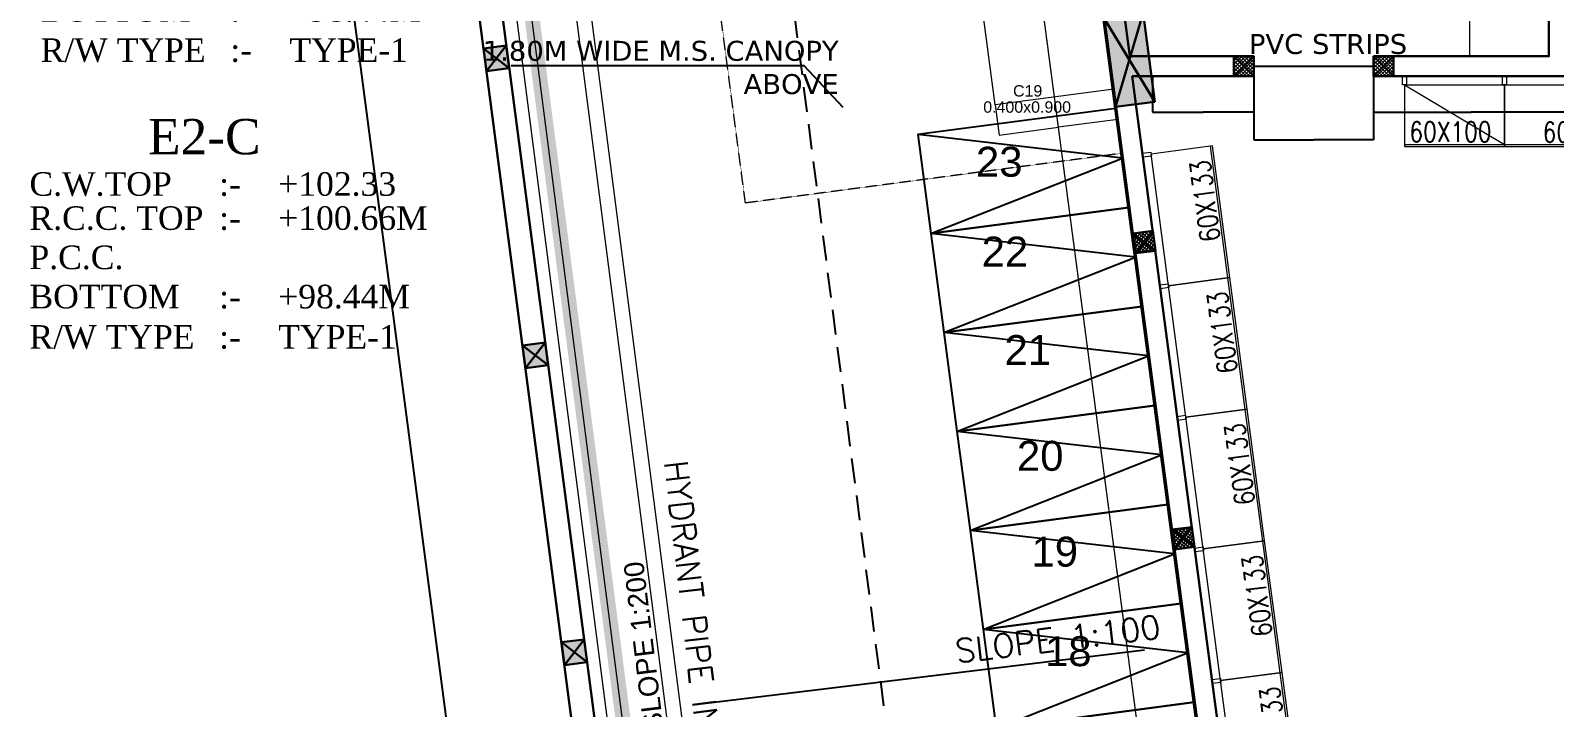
# Model space of a CAD drawing. Header units: inches. Extents: x 6 to 183294, y -48183 to 78918.
# Drawn here: x 109483 to 124748, y 49934 to 56717 of the extents above; entities that cross this region are included whole.
import ezdxf
from ezdxf.enums import TextEntityAlignment as Align

# ---------------------------------------------------------------- set-up
doc = ezdxf.new("R2010")
doc.units = ezdxf.units.IN
doc.header["$MEASUREMENT"] = 0
doc.set_wipeout_variables(frame=1)
doc.header["$PDMODE"] = 35
for name, pattern in [('( Hidden )', [0.375, 0.25, -0.125]), ('DASH', [0.35, 0.25, -0.1]), ('HIDDEN', [0.375, 0.25, -0.125])]:
    doc.linetypes.add(name, pattern=pattern)
for name, color, linetype, lineweight in [('asl comments 12-01-2023', 8, 'Continuous', 0), ('Mep Input', 3, 'Continuous', 0), ('RACKS CORE & NON-CORE', 8, 'Continuous', 0), ('scooter', 7, 'Continuous', 13), ('SDA_COL NO. DETAILS', 8, 'Continuous', 0), ('SDA_DIM', 8, 'Continuous', 5), ('SDA_DIM SITE LAYOUT', 8, 'Continuous', 0), ('SDA_MEP INPUTS', 8, 'Continuous', 0), ('SDA_PLAN', 8, 'Continuous', 0), ('SDA_PROJECTIONS', 8, 'HIDDEN', 0), ('SDA_RCC', 1, 'Continuous', 30), ('SDA_TEXT_SITE', 8, 'Continuous', 0), ('SDA_WALL', 7, 'Continuous', 30), ('WAGHOLI_COMPOUND WALL_R0_2020.12.08$0$SDA_TEXT', 8, 'Continuous', 0), ('WAGHOLI_COMPOUND WALL_R0_2020.12.08$0$TEXT', 8, 'Continuous', 0)]:
    doc.layers.add(name, color=color, linetype=linetype, lineweight=lineweight)
doc.layers.add('S-COLUMN', color=1, linetype='Continuous')
doc.layers.add('SDA_TEXT', color=21, linetype='Continuous')
doc.styles.add('AR', font='arial.ttf')
doc.styles.add('arial', font='verdana.ttf')
doc.styles.add('ROMANS', font='simplex.shx', dxfattribs={"width": 0.7})
doc.styles.add('SIMP2', font='simplex.shx', dxfattribs={"height": 0.15})
doc.styles.get("Standard").update_dxf_attribs({"font": 'txt.shx'})
doc.styles.add('WAGHOLI_COMPOUND WALL_R0_2020.12.08$0$Times', font='times.ttf')
doc.linetypes.add('ZIGZAG', pattern='A,0.0001,-0.2,[131,ltypeshp.shx,S=0.2,R=0,X=-0.2,Y=0],-0.4,[131,ltypeshp.shx,S=0.2,R=180,X=0.2,Y=0],-0.2', length=0.8001000000000001)
doc.dimstyles.new('SDA-100', dxfattribs={"dimtxt": 0.2, "dimasz": 0.18, "dimexe": 0.18, "dimexo": 0.0625, "dimgap": 0.015, "dimtad": 0, "dimzin": 0, "dimdsep": 46, "dimtxsty": 'Standard', "dimblk": 'ARCHTICK', "dimcen": 0.09, "dimclrd": 27, "dimclre": 27, "dimclrt": 21, "dimadec": 0, "dimazin": 0, "dimtfac": 1, "dimtofl": 0, "dimtmove": 1, "dimatfit": 3, "dimfxl": 0, "dimtolj": 1, "dimtzin": 0, "dimlwd": -1, "dimlwe": -1, "dimarcsym": 0})
doc.dimstyles.new('SDA-300', dxfattribs={"dimtxt": 0.6, "dimasz": 0.3, "dimexe": 0.5400000000000001, "dimexo": 0.054, "dimgap": 0, "dimtad": 0, "dimzin": 0, "dimdsep": 46, "dimtxsty": 'Standard', "dimblk": 'ARCHTICK', "dimcen": 0.6, "dimclrd": 27, "dimclre": 27, "dimclrt": 21, "dimadec": 0, "dimazin": 0, "dimtfac": 1, "dimtofl": 0, "dimtmove": 1, "dimatfit": 3, "dimfxl": 0, "dimtolj": 1, "dimtzin": 0, "dimarcsym": 0})
doc.dimstyles.new('SITE DIM', dxfattribs={"dimtxt": 0.15, "dimasz": 0.1, "dimexe": 0.1, "dimexo": 0.1, "dimgap": 0.1, "dimtad": 0, "dimzin": 0, "dimdsep": 46, "dimtxsty": 'SIMP2', "dimcen": 0.09, "dimdle": 0.15, "dimclrd": 5, "dimclre": 5, "dimclrt": 7, "dimazin": 0, "dimtfac": 1, "dimtofl": 0, "dimtmove": 0, "dimatfit": 3, "dimfxl": 0, "dimtolj": 1, "dimtzin": 0, "dimarcsym": 0})

# ---------------------------------------------------------------- blocks, each defined once
blk = doc.blocks.new('yryrr')
at = {"lineweight": -3}
blk.add_lwpolyline([(635.3047923698214, -2377.357371963404), (636.3047923698213, -2377.357371963404), (636.3047923698213, -2375.357371963404), (635.3047923698214, -2375.357371963404)], close=True, dxfattribs=at)
blk = doc.blocks.new('WAGHOLI_COMPOUND WALL_R0_2020.12.08$0$CW_PATAn')
at = {"layer": 'WAGHOLI_COMPOUND WALL_R0_2020.12.08$0$TEXT', "color": 1, "style": 'WAGHOLI_COMPOUND WALL_R0_2020.12.08$0$Times'}
for s, p in [('C.W.TOP', (-5.567593196523148, -1.883382617495954)), (':-', (0.4720898157685269, -1.883382617495954)), ('R.C.C. TOP', (-5.567593196523148, -2.969329768791795)), (':-', (0.4720898157685269, -2.969329768791795)), ('P.C.C.', (-5.567593196523148, -4.219329768791795)), ('BOTTOM  ', (-5.567593196523148, -5.469329768791795)), (':-', (0.4720898157685269, -5.469329768791795)), ('R/W TYPE', (-5.567593196523148, -6.753233089111745)), (':-', (0.4720898157685269, -6.753233089111745))]:
    blk.add_text(s, height=0.7500000000000001, dxfattribs=at).set_placement(p)
blk.add_attdef('LABEL', text='', height=1.125, dxfattribs=at).set_placement((0, 0), align=Align.MIDDLE_CENTER)
for tag, p in [('CW_TOP', (2.352545548346939, -1.883382617495954)), ('PB_TOP', (2.352545548346939, -2.969329768791795)), ('FOOTING_BOTTOM', (2.352545548346939, -5.469329768791795)), ('PB_TYPE', (2.352545548346939, -6.753233089111745))]:
    blk.add_attdef(tag, p, '', height=0.7500000000000001, dxfattribs=at)
blk = doc.blocks.new('_ArchTick')
at = {"color": 0, "const_width": 0.15}
blk.add_lwpolyline([(-0.5, -0.4999999999999716), (0.5, 0.5000000000000285)], dxfattribs=at)
blk = doc.blocks.new('*D636')
at = {"layer": 'Defpoints', "color": 0}
for p in [(112452.6950859427, 68509.43012601882), (111217.8063388312, 68347.65275516399), (118437.4566577673, 22826.18851973116)]:
    blk.add_point(p, dxfattribs=at)
at = {"layer": 'SDA_DIM SITE LAYOUT', "color": 27, "lineweight": -2}
for p, q in [((112452.6415434489, 68509.423111651), (111217.2709138931, 68347.58261148586)), ((111217.8063388312, 68347.65275516399), (114210.0539816508, 45507.04826787502)), ((117202.5679106558, 22664.41114887633), (114210.3202678362, 45505.01563616528)), ((118437.4031152735, 22826.18150536335), (117202.0324857176, 22664.34100519821))]:
    blk.add_line(p, q, dxfattribs=at)
at = {"layer": 'SDA_DIM SITE LAYOUT', "color": 27, "lineweight": -2, "xscale": 0.3, "yscale": 0.3, "zscale": 0.3}
for p, rotation in [((111217.8063388312, 68347.65275516399), 97.46356527475167), ((117202.5679106558, 22664.41114887633), 277.4635652747517)]:
    blk.add_blockref('_ArchTick', p, dxfattribs=dict(at, rotation=rotation))
at = {"layer": 'SDA_DIM SITE LAYOUT', "color": 21, "insert": (114210.1871247435, 45506.03195202016), "char_height": 0.3, "attachment_point": 5, "rotation": 277.46356527475166}
blk.add_mtext('\\A1;46073.59', dxfattribs=at)
blk = doc.blocks.new('A$C7A2D250A')
at = {"layer": 'SDA_RCC', "extrusion": (0, 0, -1)}
h = blk.add_hatch(color=252, dxfattribs=at)
h.dxf.hatch_style = 1
h.paths.add_polyline_path([(0.5, -0.5), (0.5, 0.5), (-0.5, 0.5), (-0.5, -0.5)])
for p, q in [((-0.5, -0.5), (0.5, 0.5)), ((0.5, -0.5), (-0.5, 0.5)), ((-0.5, -0.5), (-0.5, 0.5)), ((-0.5, 0.5), (0.5, 0.5)), ((0.5, 0.5), (0.5, -0.5)), ((0.5, -0.5), (-0.5, -0.5))]:
    blk.add_line(p, q, dxfattribs=at)
blk = doc.blocks.new('ext basement line')
at = {"layer": 'SDA_RCC', "linetype": '( Hidden )', "lineweight": 25, "elevation": -98.79899999999995}
blk.add_lwpolyline([(32.75287267137276, -130.8353824294583), (1.476379970985533, -130.8354200979337), (-2.787984795343846, -97.82712806239957), (5.39282009779447, -97.82708761716414)], dxfattribs=at)
blk = doc.blocks.new('A$C7A0A1DC5')
blk.add_wipeout([(0, 1.0000010162807413), (0.9999999999999964, 1.0000010162807413), (0.9999999999999964, 1.0162807484448422e-06), (0, 1.0162807484448422e-06)]).dxf.layer = 'SDA_RCC'
at = {"layer": 'SDA_RCC', "lineweight": 5}
h = blk.add_hatch(dxfattribs=at)
h.set_pattern_fill('ANSI37', color=252, scale=0.04, style=0)
h.set_pattern_definition([(45, (0, 0), (-0.0898025612106915, 0.0898025612106916), []), (135, (0, 0), (-0.0898025612106916, -0.0898025612106915), [])])
h.paths.add_polyline_path([(0, 1.000001016280748), (1, 1.000001016280748), (1, 1.0162807484e-06), (0, 1.0162807484e-06)])
at = {"layer": 'SDA_RCC'}
for p, q in [((0, 1.000001016280748), (1, 1.0162807484e-06)), ((1, 1.000001016280748), (0, 1.0162807484e-06))]:
    blk.add_line(p, q, dxfattribs=at)
blk.add_lwpolyline([(0, 1.000001016280748), (1, 1.000001016280748), (1, 1.0162807484e-06), (0, 1.0162807484e-06)], close=True, dxfattribs=at)
blk = doc.blocks.new('COL NOS DETAIL 9 JUNE')
at = {"layer": 'SDA_COL NO. DETAILS', "ltscale": 0.8, "style": 'AR'}
for s, p in [('C19', (45.20761854263736, -104.9060495415039, -98.79899999999995)), ('0.400x0.900', (44.90940072196634, -105.0678874474618, -98.79899999999995))]:
    blk.add_text(s, height=0.1143, dxfattribs=at).set_placement(p, align=Align.TOP_LEFT)
blk = doc.blocks.new('*D651')
at = {"layer": 'Defpoints', "color": 0}
for p in [(120722.7717023531, 56258.26321215999), (121735.6150691373, 56258.26321215999), (121735.6150691373, 55898.2406249562)]:
    blk.add_point(p, dxfattribs=at)
at = {"layer": 'SDA_DIM', "color": 27, "lineweight": -2, "ltscale": 0.8}
for p, q in [((120722.7717023531, 56258.20071215999), (120722.7717023531, 55898.0606249562)), ((121735.6150691373, 56258.20071215999), (121735.6150691373, 55898.0606249562)), ((120722.7717023531, 55898.2406249562), (121228.5350524118, 55898.2406249562)), ((121735.6150691373, 55898.2406249562), (121229.8517190785, 55898.2406249562))]:
    blk.add_line(p, q, dxfattribs=at)
at = {"layer": 'SDA_DIM', "color": 27, "lineweight": -2, "xscale": 0.18, "yscale": 0.18, "zscale": 0.18, "rotation": 180}
blk.add_blockref('_ArchTick', (120722.7717023531, 55898.2406249562), dxfattribs=at)
at = {"layer": 'SDA_DIM', "color": 27, "lineweight": -2, "xscale": 0.18, "yscale": 0.18, "zscale": 0.18}
blk.add_blockref('_ArchTick', (121735.6150691373, 55898.2406249562), dxfattribs=at)
at = {"layer": 'SDA_DIM', "color": 21, "insert": (121229.1933857452, 55898.2406249562), "char_height": 0.22, "attachment_point": 5}
blk.add_mtext('\\A1;1012.84', dxfattribs=at)
blk = doc.blocks.new('*D652')
at = {"layer": 'Defpoints', "color": 0}
for p in [(121735.6150691373, 56258.26321215999), (122935.6150691372, 56258.26219587924), (122935.6150691372, 55621.82918316439)]:
    blk.add_point(p, dxfattribs=at)
at = {"layer": 'SDA_DIM', "color": 27, "lineweight": -2}
for p, q in [((121735.6150691373, 56258.20071215999), (121735.6150691373, 55621.64918316439)), ((122935.6150691372, 56258.19969587924), (122935.6150691372, 55621.64918316439)), ((121735.6150691373, 55621.82918316439), (122334.9750691372, 55621.82918316439)), ((122935.6150691372, 55621.82918316439), (122336.2550691372, 55621.82918316439))]:
    blk.add_line(p, q, dxfattribs=at)
at = {"layer": 'SDA_DIM', "color": 27, "lineweight": -2, "xscale": 0.18, "yscale": 0.18, "zscale": 0.18, "rotation": 180}
blk.add_blockref('_ArchTick', (121735.6150691373, 55621.82918316439), dxfattribs=at)
at = {"layer": 'SDA_DIM', "color": 27, "lineweight": -2, "xscale": 0.18, "yscale": 0.18, "zscale": 0.18}
blk.add_blockref('_ArchTick', (122935.6150691372, 55621.82918316439), dxfattribs=at)
at = {"layer": 'SDA_DIM', "color": 21, "insert": (122335.6150691372, 55621.82918316439), "char_height": 0.22, "attachment_point": 5}
blk.add_mtext('\\A1;1200.00', dxfattribs=at)
blk = doc.blocks.new('*D653')
at = {"layer": 'Defpoints', "color": 0}
for p in [(122935.6150691372, 56258.26219587924), (124892.2455847151, 56258.26321215999), (124892.2455847151, 55898.2406249562)]:
    blk.add_point(p, dxfattribs=at)
at = {"layer": 'SDA_DIM', "color": 27, "lineweight": -2}
for p, q in [((122935.6150691372, 56258.19969587924), (122935.6150691372, 55898.0606249562)), ((124892.2455847151, 56258.20071215999), (124892.2455847151, 55898.0606249562)), ((122935.6150691372, 55898.2406249562), (123913.2169935928, 55898.2406249562)), ((124892.2455847151, 55898.2406249562), (123914.6436602595, 55898.2406249562))]:
    blk.add_line(p, q, dxfattribs=at)
at = {"layer": 'SDA_DIM', "color": 27, "lineweight": -2, "xscale": 0.18, "yscale": 0.18, "zscale": 0.18, "rotation": 180}
blk.add_blockref('_ArchTick', (122935.6150691372, 55898.2406249562), dxfattribs=at)
at = {"layer": 'SDA_DIM', "color": 27, "lineweight": -2, "xscale": 0.18, "yscale": 0.18, "zscale": 0.18}
blk.add_blockref('_ArchTick', (124892.2455847151, 55898.2406249562), dxfattribs=at)
at = {"layer": 'SDA_DIM', "color": 21, "insert": (123913.9303269262, 55898.2406249562), "char_height": 0.22, "attachment_point": 5}
blk.add_mtext('\\A1;1956.63', dxfattribs=at)
blk = doc.blocks.new('*D729')
at = {"layer": 'Defpoints', "color": 0}
for p in [(123987.2456140183, 60868.22880649928), (123898.8356577995, 56458.26321216), (123987.2455847151, 56458.26321216)]:
    blk.add_point(p, dxfattribs=at)
at = {"layer": 'SDA_DIM', "color": 27}
for p, q in [((123987.1831140183, 60868.22880649928), (123898.6556577995, 60868.22880649928)), ((123898.8356577995, 60868.22880649928), (123898.8356577995, 58663.84434266297)), ((123898.8356577995, 56458.26321216), (123898.8356577995, 58662.64767599631)), ((123987.1830847151, 56458.26321216), (123898.6556577995, 56458.26321216))]:
    blk.add_line(p, q, dxfattribs=at)
at = {"layer": 'SDA_DIM', "color": 27, "xscale": 0.18, "yscale": 0.18, "zscale": 0.18}
for p, rotation in [((123898.8356577995, 60868.22880649928), 90), ((123898.8356577995, 56458.26321216), 270)]:
    blk.add_blockref('_ArchTick', p, dxfattribs=dict(at, rotation=rotation))
at = {"layer": 'SDA_DIM', "color": 21, "insert": (123898.8356577995, 58663.24600932964), "char_height": 0.2, "attachment_point": 5, "rotation": 90}
blk.add_mtext('\\A1;4409.97', dxfattribs=at)
blk = doc.blocks.new('*D751')
at = {"layer": 'Defpoints', "color": 0}
for p in [(120334.5064840117, 56130.49310599604), (119144.8350734629, 55973.38807809206), (120374.6632245521, 55826.40782751038)]:
    blk.add_point(p, dxfattribs=at)
at = {"layer": 'SDA_DIM', "color": 27}
for p, q in [((120334.5146665651, 56130.43114394458), (120374.6867903058, 55826.2293768022)), ((119144.8432560163, 55973.3261160406), (119185.015379757, 55669.12434889822)), ((119184.9918140032, 55669.3027996064), (119779.3169519737, 55747.78788931853)), ((120374.6632245521, 55826.40782751038), (119780.3380865816, 55747.92273779825))]:
    blk.add_line(p, q, dxfattribs=at)
at = {"layer": 'SDA_DIM', "color": 27, "xscale": 0.18, "yscale": 0.18, "zscale": 0.18}
for p, rotation in [((120374.6632245521, 55826.40782751038), 7.522808179906438), ((119184.9918140032, 55669.3027996064), 187.5228081799064)]:
    blk.add_blockref('_ArchTick', p, dxfattribs=dict(at, rotation=rotation))
at = {"layer": 'SDA_DIM', "color": 21, "insert": (119779.8275192776, 55747.85531355839), "char_height": 0.2, "attachment_point": 5, "rotation": 7.522808179906441}
blk.add_mtext('\\A1;1200.00', dxfattribs=at)
blk = doc.blocks.new('column')
at = {"layer": 'SDA_RCC'}
h = blk.add_hatch(color=252, dxfattribs=at)
h.dxf.hatch_style = 1
h.paths.add_polyline_path([(-0.5, 0.5), (-0.5, -0.5), (0.5, -0.5), (0.5, 0.5)])
for p, q in [((-0.5, 0.5), (-0.5, -0.5)), ((0.5, 0.5), (-0.5, 0.5)), ((-0.5, -0.5), (0.5, 0.5)), ((0.5, -0.5), (-0.5, 0.5)), ((0.5, -0.5), (0.5, 0.5)), ((-0.5, -0.5), (0.5, -0.5))]:
    blk.add_line(p, q, dxfattribs=at)
blk = doc.blocks.new('NEW COLS 9 JUNE')
at = {"layer": 'S-COLUMN', "xscale": 0.9000004321938503, "yscale": 0.3969898324649323, "rotation": 97.52280799172672}
blk.add_blockref('column', (46.37601526564359, -104.6515534318323, -197.5979999999999), dxfattribs=at)
blk = doc.blocks.new('*U501')
at = {"color": 150, "true_color": 0x007af5}
for p, q in [((20, 0), (1350, 0)), ((20, -85), (1350, -85)), ((20, -85), (20, -705)), ((1350, -705), (1350, -85)), ((20, -685), (1350, -685)), ((20, -705), (1350, -705))]:
    blk.add_line(p, q, dxfattribs=at)
for points in [[(40, 0), (40, -85), (0, -85), (0, 0)], [(1370, 0), (1370, -85), (1330, -85), (1330, 0)]]:
    blk.add_lwpolyline(points, close=True, dxfattribs=at)
at = {"style": 'ROMANS', "width": 0.8}
blk.add_text('60X133', height=200, dxfattribs=at).set_placement((402.3180110931244, -659.1704338901527))
blk = doc.blocks.new('*U506')
at = {"color": 150}
for p, q in [((20, 0), (1020, 0)), ((20, -85), (1020, -85)), ((20, -85), (20, -705)), ((1020, -705), (1020, -85)), ((20, -685), (1020, -685)), ((20, -705), (1020, -705))]:
    blk.add_line(p, q, dxfattribs=at)
blk.add_line((20, -85), (1020, -685))
for points in [[(40, 0), (40, -85), (0, -85), (0, 0)], [(1040, 0), (1040, -85), (1000, -85), (1000, 0)]]:
    blk.add_lwpolyline(points, close=True, dxfattribs=at)
at = {"style": 'ROMANS', "width": 0.8}
blk.add_text('60X100', height=200, dxfattribs=at).set_placement((67.18431228141799, -656.9937099171302))
blk = doc.blocks.new('gr cat')
at = {"layer": 'RACKS CORE & NON-CORE', "xscale": 0.001, "yscale": 0.001, "zscale": 0.001}
for name, p in [('*U506', (-24.96241579103003, -0.5404846580673848, 296.3969999999999)), ('*U501', (-23.96241579103003, -0.5404846580673848, 296.3969999999999))]:
    blk.add_blockref(name, p, dxfattribs=at)
at = {"layer": 'RACKS CORE & NON-CORE', "xscale": 0.0009999999999999996, "yscale": 0.0009999999999999996, "zscale": 0.0009999999999999996, "rotation": 97.52045994384716}
for p in [(-27.38915929620714, -2.670018555332462, 98.79899999999995), (-27.21508860055735, -3.988578145535229, 98.79899999999995), (-27.04101790491029, -5.307137735738451, 98.79899999999995), (-26.86694720926141, -6.625697325941445, 98.79899999999995), (-26.69287651361344, -7.944256916144667, 98.79899999999995)]:
    blk.add_blockref('*U501', p, dxfattribs=at)

msp = doc.modelspace()

# ---------------------------------------------------------------- linework, layer by layer
at = {"linetype": 'ZIGZAG', "ltscale": 0.2, "elevation": -295932.873}
msp.add_lwpolyline([(121735.6150691373, 56358.26321216008), (122935.6150691373, 56358.26321216008)], dxfattribs=at)
at = {"layer": 'asl comments 12-01-2023', "elevation": -197133.8729999999}
msp.add_lwpolyline([(119377.6695374101, 63247.63169404864), (132232.8616623878, 63247.63596395403), (132232.8616623878, 64807.63596551865), (139711.2001209855, 64807.63596551865), (139711.2001209855, 66208.33572820574), (142228.7029196173, 66208.32437482104), (142228.7123870403, 68307.63603886962), (149143.2432495356, 68307.63603886962), (149143.2429575622, 66887.63596388325), (155075.2066666931, 66887.63474421576), (159065.8233136088, 36589.34112285823), (122898.0966528207, 36589.33865291625), (119377.6695374101, 63247.63169404864)], dxfattribs=at)
at = {"layer": 'Mep Input', "color": 252, "linetype": 'DASH', "lineweight": 0, "const_width": 150, "elevation": -493530.8729999998}
msp.add_lwpolyline([(113038.9571422786, 68172.16399264336), (116458.2458738834, 41789.53104388341), (119297.0169017613, 42162.31667111069)], dxfattribs=at)
at = {"layer": 'scooter', "lineweight": -3, "elevation": -295932.8729999998}
for points in [[(118501.917753756, 54682.24912887812), (120419.5245560706, 55439.07417588681), (118371.3655907363, 55673.69057077914)], [(118632.4699168056, 53690.80768696964), (120550.0767190903, 54447.63273398206), (118501.917753756, 54682.24912887812)], [(118763.0220798254, 52699.36624506488), (120680.628882125, 53456.1912920773), (118632.4699168056, 53690.80768696964)], [(118893.5742428601, 51707.92480316013), (120811.1810451448, 52464.74985017255), (118763.0220798254, 52699.36624506488)], [(119024.1264058799, 50716.48336125538), (120941.7332081795, 51473.30840826407), (118893.5742428601, 51707.92480316013)], [(119154.6785689145, 49725.0419193469), (121072.2853711993, 50481.86696636304), (119024.1264058799, 50716.48336125538)]]:
    msp.add_lwpolyline(points, dxfattribs=at)
at = {"layer": 'SDA_MEP INPUTS', "elevation": -493530.8729999998}
for points in [[(117000.0306462646, 42161.6773888506), (113601.2271138132, 68504.4396163635), (112858.0282605439, 68409.82258902118)], [(112858.0282605439, 68409.82258902118), (118674.9981634021, 23354.76972971484), (119414.3631718457, 23450.16946959123), (117076.8120416105, 41566.60787282512)], [(116870.2592510134, 41995.2648415789), (113452.405325368, 68485.70096645504), (113006.8686678112, 68428.56360929832), (118804.5574776828, 23522.73016322404), (119246.4011698514, 23579.74093979225), (116908.9847963154, 41697.77465433627)]]:
    msp.add_lwpolyline(points, dxfattribs=at)
at = {"layer": 'SDA_PLAN', "linetype": '( Hidden )', "elevation": -295932.8729999999}
msp.add_lwpolyline([(120413.0589686908, 55485.62298859402), (116644.3894836987, 54988.46244844187), (115620.4252011734, 62751.4499525669), (117603.2790700574, 63012.90544673889), (119387.9487717783, 63248.22880649986), (119387.9487717783, 63248.22880649986)], dxfattribs=at)
at = {"layer": 'SDA_PLAN', "elevation": -197133.8729999999}
for points in [[(119144.8350734629, 55973.38807809206), (118198.2773820611, 63141.15820113927)], [(120334.5064631801, 56130.49308911306), (119144.8350734629, 55973.38807809206)]]:
    msp.add_lwpolyline(points, dxfattribs=at)
at = {"layer": 'SDA_RCC', "elevation": -197133.8729999999}
msp.add_lwpolyline([(118437.4566577673, 22826.18851973116), (118437.4566577673, 22826.18851973116), (126198.6898409575, 22772.41715748981), (150223.8119442612, 22835.31327366829), (167056.1502719223, 22826.05224290118), (167056.1502719223, 22826.05224290118), (167056.1502719223, 22826.05224290118), (163030.9371946901, 53755.12492929772), (160104.2595978677, 74575.97525401413), (160104.2595978677, 74575.97525401413), (160104.2595978677, 74575.97525401413), (160104.2595978677, 74575.97525401413), (160104.2595978677, 74575.97525401413), (112452.6950861365, 68509.43012604117), (112509.2290754467, 68076.87305037677)], close=True, dxfattribs=at)
msp.add_lwpolyline([(112700.2941512913, 68389.74137863517), (112737.2849248052, 68106.7148133181), (118639.4726996124, 23054.79443246871), (118859.4375362694, 23053.27047246695)], dxfattribs=at)
at = {"layer": 'SDA_WALL', "color": 6, "ltscale": 20, "elevation": -295932.8729999999}
msp.add_lwpolyline([(118437.4399751425, 22826.27503427491), (118437.4399751425, 22826.27503427491), (126198.6731583327, 22772.50367203355), (150223.7952616215, 22835.39978821203), (167056.1335892826, 22826.13875744492), (167056.1335892826, 22826.13875744492), (167056.1335892826, 22826.13875744492), (163030.9205120504, 53755.21144384518), (160104.242915228, 74576.06176855788), (160104.242915228, 74576.06176855788), (160104.242915228, 74576.06176855788), (160104.242915228, 74576.06176855788), (160104.242915228, 74576.06176855788), (112452.6784034967, 68509.51664058492), (112509.2123928219, 68076.95956492051)], close=True, dxfattribs=at)
at = {"layer": 'SDA_WALL', "elevation": -197133.8729999999}
for points in [[(124692.2456140183, 60868.22880649957), (124692.2455847151, 56458.26321216), (122935.6150691372, 56458.26321216)], [(124892.2456140183, 60868.22880649957), (124892.2455847151, 56258.26321215999), (122935.616085418, 56258.26321215999)], [(122343.1014084506, 40920.49003442754), (120078.1383887067, 58071.83004237708)], [(120492.9583456376, 56458.26321216), (120309.9415950033, 57844.12593343676)], [(121735.6150691373, 56458.26321216), (120492.9583456376, 56458.26321216)], [(121735.6150691373, 56258.26321215999), (121735.6150691373, 56458.26321216)], [(122935.6150691372, 56258.26321215999), (122935.6150691372, 56458.26321216)], [(122540.7524146401, 40946.59133078683), (120519.3698425231, 56258.26321216)], [(121735.6150691373, 56258.26321215999), (120519.3698425231, 56258.26321215999)]]:
    msp.add_lwpolyline(points, dxfattribs=at)

# ---------------------------------------------------------------- block references
at = {"layer": 'scooter', "lineweight": -3, "xscale": 1000, "yscale": 1000, "zscale": 1000, "rotation": 97.50150086039527}
for p in [(-2153585.405320585, -885293.2931453809, -295932.8729999998), (-2153454.853157565, -886284.7345872857, -295932.8729999998), (-2153324.30099453, -887276.1760291904, -295932.8729999998), (-2153193.748831511, -888267.6174710989, -295932.8729999998), (-2153063.196668461, -889259.0589129999, -295932.8729999998), (-2152932.644505441, -890250.5003549084, -295932.8729999998), (-2152802.092342407, -891241.9417968132, -295932.8729999998)]:
    msp.add_blockref('yryrr', p, dxfattribs=at)
at = {"layer": 'SDA_RCC', "linetype": '( Hidden )', "xscale": 1000, "yscale": 1000, "zscale": 1000}
msp.add_blockref('ext basement line', (119101.3784395158, 161074.7593679093, -295932.8729999999), dxfattribs=at)
at = {"layer": 'SDA_RCC', "xscale": 229.9999999999999, "yscale": 229.9999999999999, "zscale": 1000, "rotation": 7.386413217420045}
for p in [(114149.8499658108, 56437.98116869852, -197133.8729999999), (114539.897545144, 53463.10292173922, -197133.8729999999), (114929.6373793781, 50488.18435753137, -197133.8729999999)]:
    msp.add_blockref('A$C7A2D250A', p, dxfattribs=at)
at = {"layer": 'WAGHOLI_COMPOUND WALL_R0_2020.12.08$0$SDA_TEXT', "xscale": 314.5845115465136, "yscale": 314.5845115465136, "zscale": 314.5845115465136}
for p, values in [((111336.103285566, 58526.82304131985, -394731.8729999998), {'LABEL': 'E2-B', 'CW_TOP': '+102.33', 'PB_TOP': '+100.56M', 'FOOTING_BOTTOM': '+98.44M', 'PB_TYPE': 'TYPE-1'}), ((111224.3136006594, 55653.67055435479, -394731.8729999998), {'LABEL': 'E2-C', 'CW_TOP': '+102.33', 'PB_TOP': '+100.66M', 'FOOTING_BOTTOM': '+98.44M', 'PB_TYPE': 'TYPE-1'})]:
    msp.add_blockref('WAGHOLI_COMPOUND WALL_R0_2020.12.08$0$CW_PATAn', p, dxfattribs=at).add_auto_attribs(values)

# ---------------------------------------------------------------- texts
at = {"layer": 'Mep Input', "color": 3, "lineweight": 0, "insert": (115946.1322274208, 52407.4858372733, 380703.2686685017), "char_height": 235.0668892079, "attachment_point": 4, "rotation": 276.6604672887119, "style": 'SIMP2'}
msp.add_mtext('{\\Fsimplex.shx;HYDRANT PIPE IN TRENCH}', dxfattribs=at)
at = {"layer": 'SDA_MEP INPUTS', "insert": (115421.7942213714, 51383.00487582386, -394731.8729999998), "char_height": 200.0054989364783, "width": 11713.83743353912, "attachment_point": 3, "rotation": 96.916627961621, "style": 'AR'}
msp.add_mtext('450MM WIDE CLEAR TRENCH WITH COVER SLOPE 1:200  ', dxfattribs=at)
at = {"layer": 'SDA_MEP INPUTS', "color": 3, "lineweight": 0, "insert": (118748.0832274556, 50497.63035054505, -24394508.76169153), "char_height": 235.0668892078999, "attachment_point": 4, "rotation": 6.922102843136056, "style": 'SIMP2'}
msp.add_mtext('{\\Fsimplex.shx;SLOPE }{\\Fsimplex.shx;1:100}', dxfattribs=at)
at = {"layer": 'SDA_TEXT', "insert": (121687.3122363085, 56681.8557224856, -197133.8729999999), "char_height": 200, "width": 3735.070001338784, "attachment_point": 1, "style": 'arial'}
msp.add_mtext('PVC STRIPS', dxfattribs=at)
at = {"layer": 'SDA_TEXT', "insert": (117578.1029152362, 56613.40118112668, 464.1269999999786), "char_height": 200, "width": 3808.21855109474, "attachment_point": 3, "rotation": 0.0001837104738311389, "style": 'arial'}
msp.add_mtext('\\pt3;1.80M WIDE M.S. CANOPY\\P\\pt3;ABOVE', dxfattribs=at)
at = {"layer": 'SDA_TEXT_SITE', "char_height": 300, "width": 246.3751299419243, "attachment_point": 1, "style": 'AR'}
for s, insert in [('23', (118953.3840024471, 55552.17034280673, -493530.8729999999)), ('22', (119010.224740237, 54651.95890025049, -394731.8729999998)), ('21', (119239.0000714958, 53665.2211717926, -394731.8729999998)), ('20', (119363.8115121275, 52605.78545250371, -394731.8729999998)), ('19', (119509.9155243635, 51645.62836559489, -394731.8729999998)), ('18', (119645.1336237937, 50648.51614766195, -394731.8729999998))]:
    msp.add_mtext(s, dxfattribs=dict(at, insert=insert))

# ---------------------------------------------------------------- dimensions: what is measured, and where the dimension line sits
at = {"layer": 'SDA_DIM'}
dim = msp.add_linear_dim(base=(123898.8356577995, 56458.26321216, -98334.87299999996), p1=(123987.2456140183, 60868.22880649928, -295932.8729999999), p2=(123987.2455847151, 56458.26321216, -197133.8729999999), angle=90, dimstyle='SDA-100', dxfattribs=at)
dim.commit()
dim.dimension.update_dxf_attribs({"geometry": '*D729', "text_midpoint": (123898.8356577995, 58663.24600932964, -98334.87299999996)})
dim = msp.add_aligned_dim(p1=(119144.8350734629, 55973.38807809206, -197133.8729999999), p2=(120334.5064840117, 56130.49310599604, -197133.8729999999), distance=-306.72531751150217, dimstyle='SDA-100', dxfattribs=at)
dim.commit()
dim.dimension.update_dxf_attribs({"geometry": '*D751', "text_midpoint": (119779.8275192776, 55747.85531355839, -98334.87299999996)})
at = {"layer": 'SDA_DIM SITE LAYOUT'}
dim = msp.add_aligned_dim(p1=(118437.4566577673, 22826.18851973116, -197133.8729999999), p2=(112452.6950859427, 68509.43012601882, -197133.8729999999), distance=1245.440538710426, dimstyle='SDA-300', override={"dimtxt": 0.3, "dimblk": 'ArchTick'}, dxfattribs=at)
dim.commit()
dim.dimension.update_dxf_attribs({"geometry": '*D636', "text_midpoint": (114210.1871247435, 45506.03195202016, -197133.8729999999)})

# ---------------------------------------------------------------- leaders
at = {"layer": 'SDA_MEP INPUTS', "lineweight": 0, "ltscale": 0.05}
msp.add_leader([(116221.4764924198, 49975.74020352215, -394662.8729999997), (120640.6600796282, 50512.28411843255, -394662.8729999997)], dimstyle='SITE DIM', override={"dimasz": 1, "dimclrd": 256}, dxfattribs=at)
at = {"layer": 'SDA_TEXT'}
msp.add_leader([(117621.7687580403, 55943.88896599851, 464.1269999999786), (117234.090795683, 56362.25810037576, 464.1269999999786), (114299.1666347765, 56362.25810037576, 464.1269999999786)], dimstyle='SDA-100', override={"dimgap": 0.09, "dimtad": 0}, dxfattribs=at)

# ---------------------------------------------------------------- next in the draw order: block references
at = {"layer": 'SDA_RCC', "xscale": 200, "yscale": 200, "zscale": 1000}
for p in [(121535.6158821619, 56258.26219587924, -98334.87299999996), (122935.6150691372, 56258.26219587924, -197133.8729999999)]:
    msp.add_blockref('A$C7A0A1DC5', p, dxfattribs=at)

# ---------------------------------------------------------------- next in the draw order: linework, layer by layer
at = {"layer": 'SDA_PROJECTIONS', "linetype": 'DASH', "elevation": -197133.8729999999}
msp.add_lwpolyline([(121964.4799647018, 39204.66380101599), (118703.5051341972, 63898.2632121603), (131643.1413022849, 63898.2632121603)], dxfattribs=at)

# ---------------------------------------------------------------- next in the draw order: block references
at = {"layer": 'SDA_COL NO. DETAILS', "xscale": 1000, "yscale": 1000, "zscale": 1000}
msp.add_blockref('COL NOS DETAIL 9 JUNE', (74117.09919129268, 161075.3703003652, -98334.87299999996), dxfattribs=at)

# ---------------------------------------------------------------- next in the draw order: dimensions: what is measured, and where the dimension line sits
at = {"layer": 'SDA_DIM', "ltscale": 0.8}
dim = msp.add_linear_dim(base=(121735.6150691373, 55898.2406249562, -98334.87299999996), p1=(120722.7717023531, 56258.26321215999, -197133.8729999999), p2=(121735.6150691373, 56258.26321215999, -197133.8729999999), dimstyle='SDA-100', override={"dimtxt": 0.22, "dimgap": 0.09, "dimtxsty": 'Standard', "dimblk": 'ArchTick', "dimlwd": 65534, "dimlwe": 65534}, dxfattribs=at)
dim.commit()
dim.dimension.update_dxf_attribs({"geometry": '*D651', "text_midpoint": (121229.1933857452, 55898.2406249562, -98334.87299999996)})
at = {"layer": 'SDA_DIM'}
for base, p1, p2, picture, middle in [((122935.6150691372, 55621.82918316439, -98334.87299999996), (121735.6150691373, 56258.26321215999, -197133.8729999999), (122935.6150691372, 56258.26219587924, -197133.8729999999), '*D652', (122335.6150691372, 55621.82918316439, -98334.87299999996)), ((124892.2455847151, 55898.2406249562, -98334.87299999996), (122935.6150691372, 56258.26219587924, -197133.8729999999), (124892.2455847151, 56258.26321215999, -197133.8729999999), '*D653', (123913.9303269262, 55898.2406249562, -98334.87299999996))]:
    dim = msp.add_linear_dim(base=base, p1=p1, p2=p2, dimstyle='SDA-100', override={"dimtxt": 0.22, "dimgap": 0.09, "dimlwd": 65534, "dimlwe": 65534}, dxfattribs=at)
    dim.commit()
    dim.dimension.update_dxf_attribs({"geometry": picture, "text_midpoint": middle})

# ---------------------------------------------------------------- next in the draw order: block references
at = {"layer": 'SDA_RCC', "xscale": 200.0000000000003, "yscale": 200.0000000000003, "zscale": 1000, "rotation": 277.522807510982}
for p in [(120525.6091913078, 54682.82214770896, -197133.8729999999), (120917.229095168, 51716.35971113863, -197133.8729999999)]:
    msp.add_blockref('A$C7A0A1DC5', p, dxfattribs=at)

# ---------------------------------------------------------------- next in the draw order: linework, layer by layer
at = {"layer": 'SDA_WALL', "linetype": '( Hidden )', "elevation": -394731.8729999998}
msp.add_lwpolyline([(120028.9521073981, 58419.36314108422), (119386.8655888885, 63247.67178111151), (132243.22198718, 63247.64558976788), (132249.8102944696, 63247.67265580587), (132249.8102944696, 63297.6529571461), (132249.8102944696, 64807.81019509802), (139717.9504743184, 64807.66673395998), (139719.8327579199, 66208.14007990931), (142245.6519319391, 66208.2281473147), (142245.661384237, 68307.67014348219), (149160.277299393, 68307.61657742415), (149160.19187061, 66887.67015703263), (155080.8697945555, 66888.22349845116), (155606.9981216455, 62943.04963787336), (155872.1684825801, 60929.77445608283), (159078.0675295549, 36589.35811448632), (157887.2133370033, 36589.35811448632), (145666.3346058187, 36589.35811448632), (122915.0596869345, 36589.35811448632), (122559.3963437964, 39282.60605650362), (120028.9521073981, 58419.36314108422)], dxfattribs=at)

# ---------------------------------------------------------------- next in the draw order: block references
at = {"color": 2, "xscale": 1000, "yscale": 1000, "zscale": 1000}
msp.add_blockref('gr cat', (148189.5806907044, 56799.35812634468, -295932.8729999998), dxfattribs=at)
at = {"layer": 'S-COLUMN', "xscale": 1000, "yscale": 1000, "zscale": 1000}
msp.add_blockref('NEW COLS 9 JUNE', (74112.47805961907, 161074.760045351, -98334.8729999999), dxfattribs=at)

doc.saveas('drawing.dxf')
